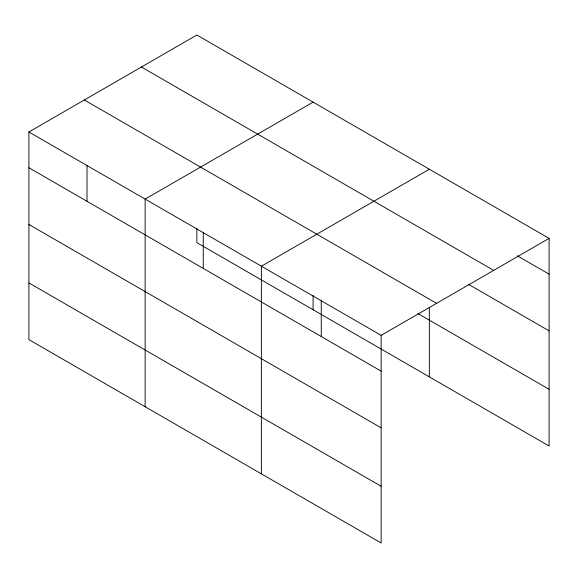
<?xml version="1.0" encoding="UTF-8"?>
<svg xmlns="http://www.w3.org/2000/svg" width="578" height="578" viewBox="0 0 578 578"><rect width="100%" height="100%" fill="white"/><g stroke="black" fill="none" stroke-linecap="round" stroke-linejoin="round"><path stroke-width="0.87" d="M28.9 131.986L381.14 335.348L381.14 542.988L28.9 339.626L28.9 131.986L196.86 35.012L549.1 238.374L549.1 446.014L196.86 242.652L196.86 228.245M313.095 102.125L145.143 199.092L145.143 406.731M429.338 169.231L261.379 266.205L261.379 473.844M381.14 335.348L549.1 238.374M517.216 255.743L549.1 274.153M141.429 67.012L493.677 270.374M468.223 284.174L549.1 330.869M84.323 99.98L436.571 303.349M417.713 313.449L549.1 389.297M28.9 167.757L381.14 371.119M28.9 224.474L381.14 427.836M28.9 282.909L381.14 486.271M429.338 307.568L429.338 376.87M321.26 300.777L321.26 336.548M313.095 295.358L313.095 309.765M203.261 232.645L203.261 268.423M87.018 165.539L87.018 201.31"/></g></svg>
